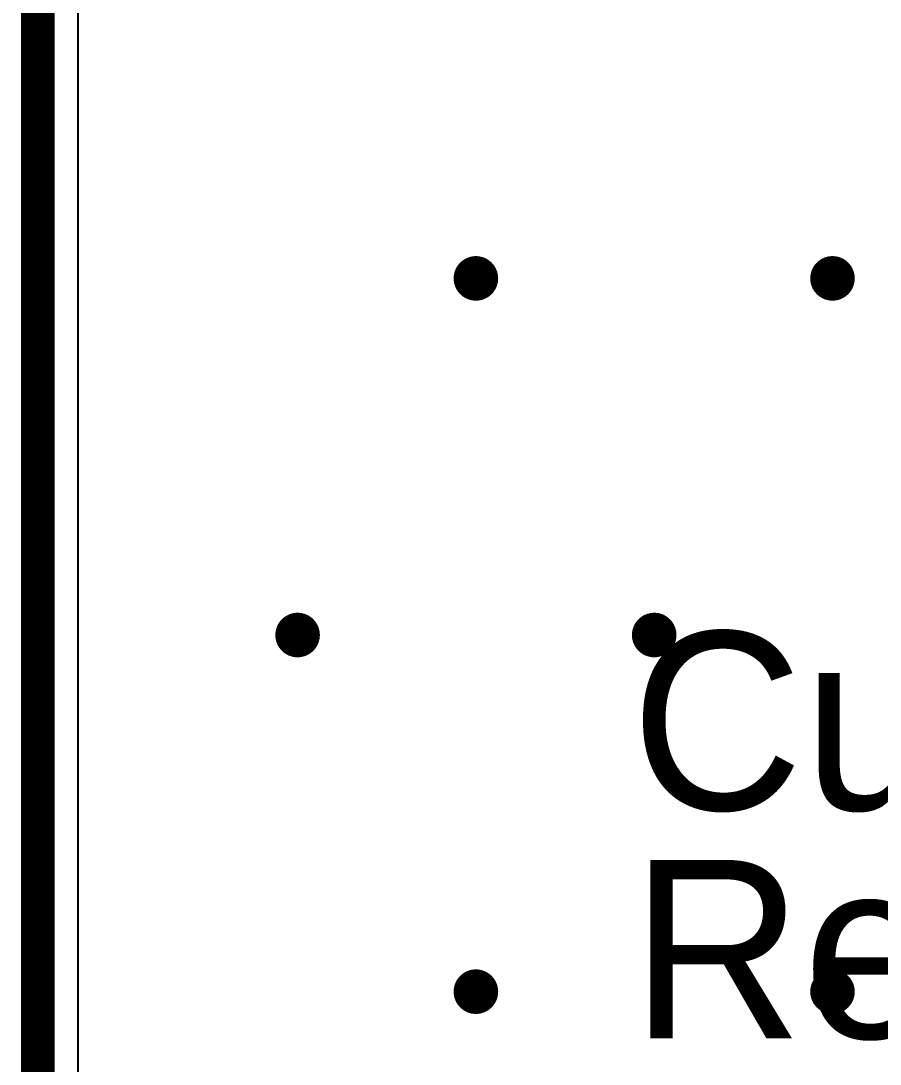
# Model space of a CAD drawing. Header units: millimetres. Extents: x 56 to 179, y 42 to 122.
# Drawn here: x 56.9 to 66.53, y 79.19 to 90.89 of the extents above; entities that cross this region are included whole.
import ezdxf

# ---------------------------------------------------------------- set-up
doc = ezdxf.new("R2010")
doc.units = ezdxf.units.MM
for name, color, linetype in [('BottomLayer', 5, 'Continuous'), ('KeepOutLayer', 6, 'Continuous'), ('Mechanical29', 56, 'Continuous'), ('MultiLayer', 9, 'Continuous'), ('TopLayer', 1, 'Continuous'), ('TopOverlay', 2, 'Continuous'), ('ViaHoleLayer', 16, 'Continuous')]:
    doc.layers.add(name, color=color, linetype=linetype)

msp = doc.modelspace()

# ---------------------------------------------------------------- linework, layer by layer
at = {"layer": 'BottomLayer'}
msp.add_line((57.538, 42.425), (57.538, 101.679), dxfattribs=at)
at = {"layer": 'BottomLayer', "const_width": 0.25}
for points in [[(61.875, 88, 1), (62.125, 88, 1)], [(65.875, 88, 1), (66.125, 88, 1)], [(59.875, 84, 1), (60.125, 84, 1)], [(63.875, 84, 1), (64.125, 84, 1)], [(61.875, 80, 1), (62.125, 80, 1)], [(65.875, 80, 1), (66.125, 80, 1)]]:
    msp.add_lwpolyline(points, format="xyb", close=True, dxfattribs=at)
at = {"layer": 'KeepOutLayer', "const_width": 0.254}
msp.add_lwpolyline([(57.15, 42.164), (57.15, 121.92)], dxfattribs=at)
at = {"layer": 'Mechanical29', "const_width": 0.254}
msp.add_lwpolyline([(57.023, 42.037), (57.023, 114.3)], dxfattribs=at)
at = {"layer": 'MultiLayer', "const_width": 0.25}
for points in [[(61.875, 88, 1), (62.125, 88, 1)], [(65.875, 88, 1), (66.125, 88, 1)], [(59.875, 84, 1), (60.125, 84, 1)], [(63.875, 84, 1), (64.125, 84, 1)], [(61.875, 80, 1), (62.125, 80, 1)], [(65.875, 80, 1), (66.125, 80, 1)]]:
    msp.add_lwpolyline(points, format="xyb", close=True, dxfattribs=at)
at = {"layer": 'TopLayer'}
msp.add_line((57.538, 42.425), (57.538, 101.679), dxfattribs=at)
at = {"layer": 'TopLayer', "const_width": 0.25}
for points in [[(61.875, 88, 1), (62.125, 88, 1)], [(65.875, 88, 1), (66.125, 88, 1)], [(59.875, 84, 1), (60.125, 84, 1)], [(63.875, 84, 1), (64.125, 84, 1)], [(61.875, 80, 1), (62.125, 80, 1)], [(65.875, 80, 1), (66.125, 80, 1)]]:
    msp.add_lwpolyline(points, format="xyb", close=True, dxfattribs=at)
at = {"layer": 'ViaHoleLayer', "const_width": 0.15}
for points in [[(61.925, 88, 1), (62.075, 88, 1)], [(65.925, 88, 1), (66.075, 88, 1)], [(59.925, 84, 1), (60.075, 84, 1)], [(63.925, 84, 1), (64.075, 84, 1)], [(61.925, 80, 1), (62.075, 80, 1)], [(65.925, 80, 1), (66.075, 80, 1)]]:
    msp.add_lwpolyline(points, format="xyb", close=True, dxfattribs=at)

# ---------------------------------------------------------------- texts
at = {"layer": 'TopOverlay'}
for s, p in [('Current Probe', (63.738, 82.038)), ('Rev 3', (63.738, 79.477))]:
    msp.add_text(s, height=2, rotation=360, dxfattribs=at).set_placement(p)

doc.saveas('drawing.dxf')
